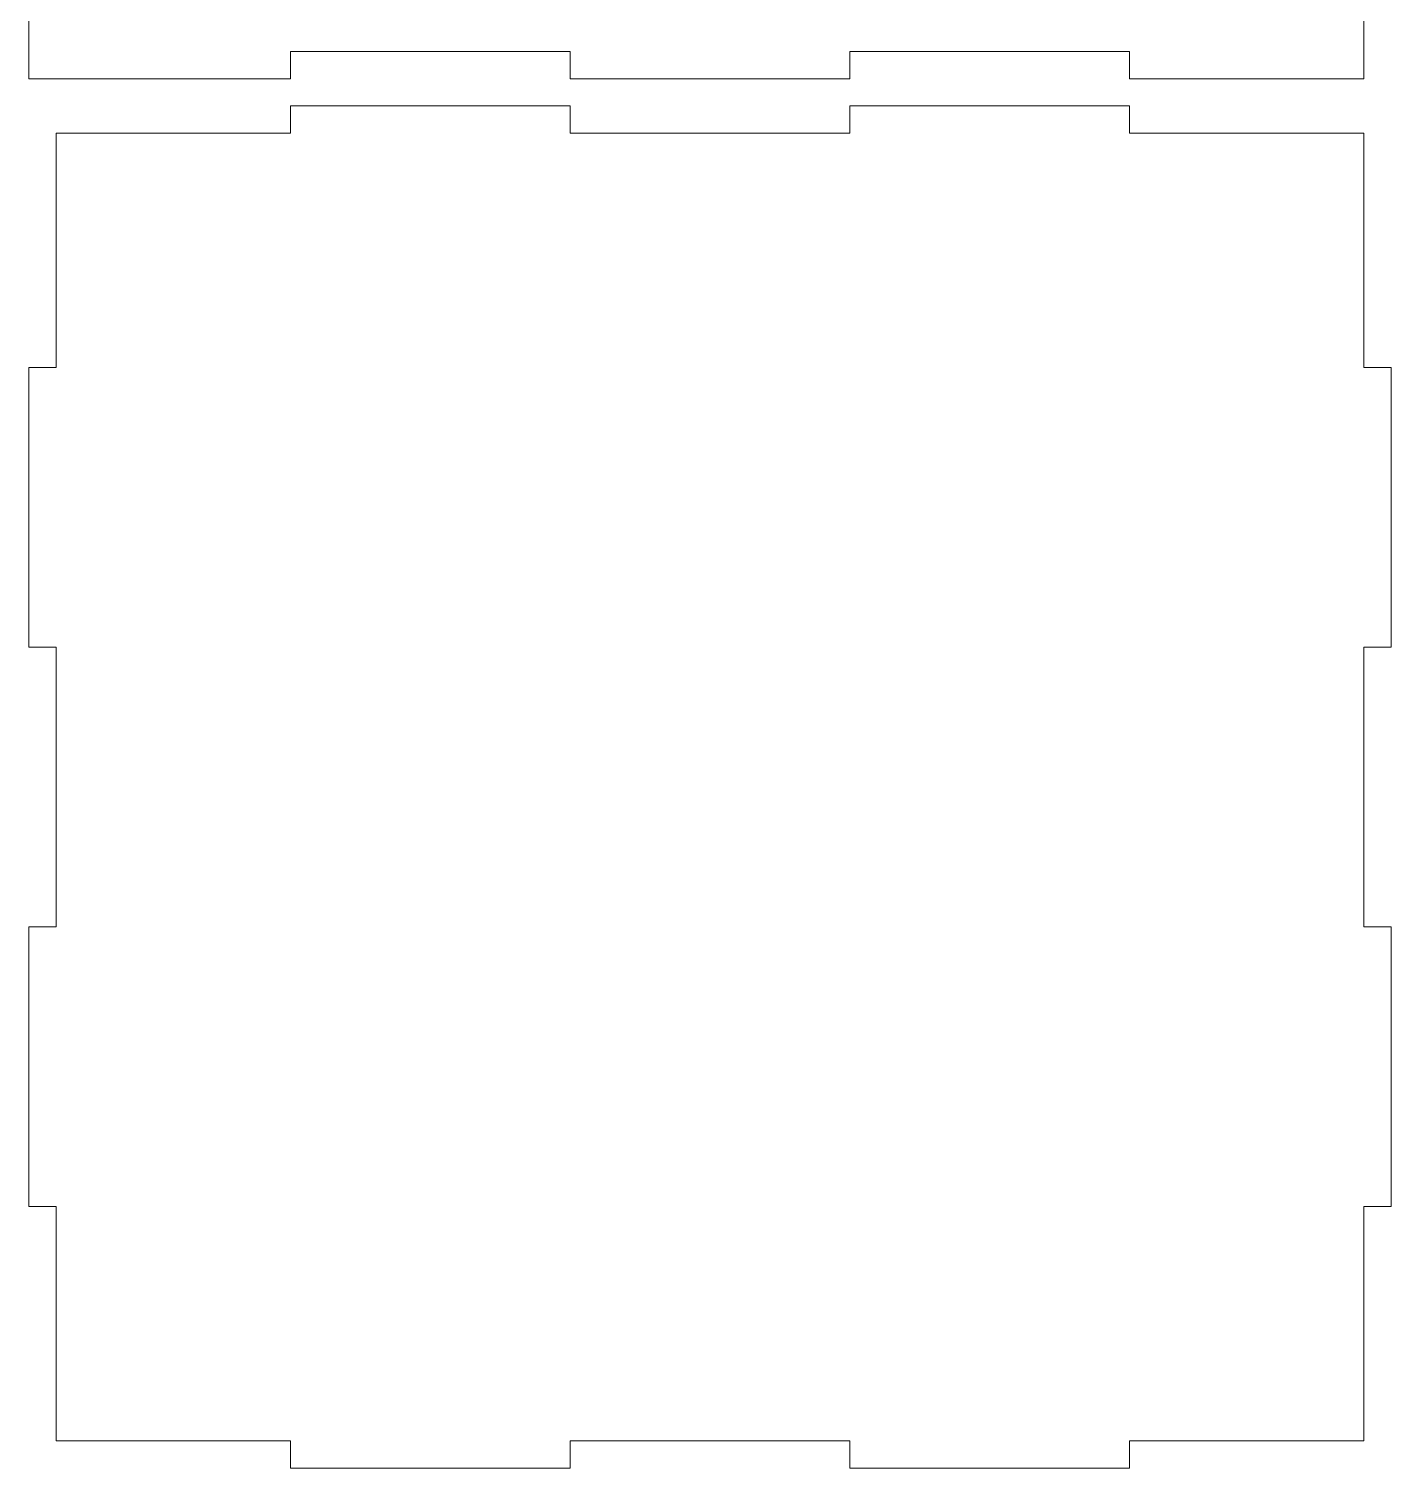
# Model space of a CAD drawing. Header units: millimetres. Extents: x -1324 to -1014, y -165 to 165.
# Drawn here: x -1164.2 to -1014.2, y -165 to -6.5 of the extents above; entities that cross this region are included whole.
import ezdxf

# ---------------------------------------------------------------- set-up
doc = ezdxf.new("R2010")
doc.units = ezdxf.units.MM
doc.header["$MEASUREMENT"] = 0
doc.layers.add('Camada 1', color=7, linetype='Continuous')

msp = doc.modelspace()

# ---------------------------------------------------------------- linework, layer by layer
at = {"layer": 'Camada 1', "color": 250, "lineweight": 20}
for points, knots in [([(-1164.2251, -12), (-1164.2251, -12), (-1135.4251, -12), (-1135.4251, -12), (-1135.4251, -12), (-1135.4251, -12), (-1135.4251, -9), (-1135.4251, -9), (-1135.4251, -9), (-1135.4251, -9), (-1104.6251, -9), (-1104.6251, -9), (-1104.6251, -9), (-1104.6251, -9), (-1104.6251, -12), (-1104.6251, -12), (-1104.6251, -12), (-1104.6251, -12), (-1073.8251, -12), (-1073.8251, -12), (-1073.8251, -12), (-1073.8251, -12), (-1073.8251, -9), (-1073.8251, -9), (-1073.8251, -9), (-1073.8251, -9), (-1043.0251, -9), (-1043.0251, -9), (-1043.0251, -9), (-1043.0251, -9), (-1043.0251, -12), (-1043.0251, -12), (-1043.0251, -12), (-1043.0251, -12), (-1017.2251, -12), (-1017.2251, -12), (-1017.2251, -12), (-1017.2251, -12), (-1017.2251, 7), (-1017.2251, 7), (-1017.2251, 7), (-1017.2251, 7), (-1014.2251, 7), (-1014.2251, 7), (-1014.2251, 7), (-1014.2251, 7), (-1014.2251, 26), (-1014.2251, 26), (-1014.2251, 26), (-1014.2251, 26), (-1017.2251, 26), (-1017.2251, 26), (-1017.2251, 26), (-1017.2251, 26), (-1017.2251, 45), (-1017.2251, 45), (-1017.2251, 45), (-1017.2251, 45), (-1164.2251, 45), (-1164.2251, 45), (-1164.2251, 45), (-1164.2251, 45), (-1164.2251, 26), (-1164.2251, 26), (-1164.2251, 26), (-1164.2251, 26), (-1161.2251, 26), (-1161.2251, 26), (-1161.2251, 26), (-1161.2251, 26), (-1161.2251, 7), (-1161.2251, 7), (-1161.2251, 7), (-1161.2251, 7), (-1164.2251, 7), (-1164.2251, 7), (-1164.2251, 7), (-1164.2251, 7), (-1164.2251, -12), (-1164.2251, -12)], [0, 0, 0, 0, 0.04761905, 0.04761905, 0.04761905, 0.04761905, 0.0952381, 0.0952381, 0.0952381, 0.0952381, 0.14285714, 0.14285714, 0.14285714, 0.14285714, 0.19047619, 0.19047619, 0.19047619, 0.19047619, 0.23809524, 0.23809524, 0.23809524, 0.23809524, 0.28571429, 0.28571429, 0.28571429, 0.28571429, 0.33333333, 0.33333333, 0.33333333, 0.33333333, 0.38095238, 0.38095238, 0.38095238, 0.38095238, 0.42857143, 0.42857143, 0.42857143, 0.42857143, 0.47619048, 0.47619048, 0.47619048, 0.47619048, 0.52380952, 0.52380952, 0.52380952, 0.52380952, 0.57142857, 0.57142857, 0.57142857, 0.57142857, 0.61904762, 0.61904762, 0.61904762, 0.61904762, 0.66666667, 0.66666667, 0.66666667, 0.66666667, 0.71428571, 0.71428571, 0.71428571, 0.71428571, 0.76190476, 0.76190476, 0.76190476, 0.76190476, 0.80952381, 0.80952381, 0.80952381, 0.80952381, 0.85714286, 0.85714286, 0.85714286, 0.85714286, 0.9047619, 0.9047619, 0.9047619, 0.9047619, 1, 1, 1, 1]), ([(-1161.2251, -18), (-1161.2251, -18), (-1135.4251, -18), (-1135.4251, -18), (-1135.4251, -18), (-1135.4251, -18), (-1135.4251, -15), (-1135.4251, -15), (-1135.4251, -15), (-1135.4251, -15), (-1104.6251, -15), (-1104.6251, -15), (-1104.6251, -15), (-1104.6251, -15), (-1104.6251, -18), (-1104.6251, -18), (-1104.6251, -18), (-1104.6251, -18), (-1073.8251, -18), (-1073.8251, -18), (-1073.8251, -18), (-1073.8251, -18), (-1073.8251, -15), (-1073.8251, -15), (-1073.8251, -15), (-1073.8251, -15), (-1043.0251, -15), (-1043.0251, -15), (-1043.0251, -15), (-1043.0251, -15), (-1043.0251, -18), (-1043.0251, -18), (-1043.0251, -18), (-1043.0251, -18), (-1017.2251, -18), (-1017.2251, -18), (-1017.2251, -18), (-1017.2251, -18), (-1017.2251, -43.8), (-1017.2251, -43.8), (-1017.2251, -43.8), (-1017.2251, -43.8), (-1014.2251, -43.8), (-1014.2251, -43.8), (-1014.2251, -43.8), (-1014.2251, -43.8), (-1014.2251, -74.6), (-1014.2251, -74.6), (-1014.2251, -74.6), (-1014.2251, -74.6), (-1017.2251, -74.6), (-1017.2251, -74.6), (-1017.2251, -74.6), (-1017.2251, -74.6), (-1017.2251, -105.4), (-1017.2251, -105.4), (-1017.2251, -105.4), (-1017.2251, -105.4), (-1014.2251, -105.4), (-1014.2251, -105.4), (-1014.2251, -105.4), (-1014.2251, -105.4), (-1014.2251, -136.2), (-1014.2251, -136.2), (-1014.2251, -136.2), (-1014.2251, -136.2), (-1017.2251, -136.2), (-1017.2251, -136.2), (-1017.2251, -136.2), (-1017.2251, -136.2), (-1017.2251, -162), (-1017.2251, -162), (-1017.2251, -162), (-1017.2251, -162), (-1043.0251, -162), (-1043.0251, -162), (-1043.0251, -162), (-1043.0251, -162), (-1043.0251, -165), (-1043.0251, -165), (-1043.0251, -165), (-1043.0251, -165), (-1073.8251, -165), (-1073.8251, -165), (-1073.8251, -165), (-1073.8251, -165), (-1073.8251, -162), (-1073.8251, -162), (-1073.8251, -162), (-1073.8251, -162), (-1104.6251, -162), (-1104.6251, -162), (-1104.6251, -162), (-1104.6251, -162), (-1104.6251, -165), (-1104.6251, -165), (-1104.6251, -165), (-1104.6251, -165), (-1135.4251, -165), (-1135.4251, -165), (-1135.4251, -165), (-1135.4251, -165), (-1135.4251, -162), (-1135.4251, -162), (-1135.4251, -162), (-1135.4251, -162), (-1161.2251, -162), (-1161.2251, -162), (-1161.2251, -162), (-1161.2251, -162), (-1161.2251, -136.2), (-1161.2251, -136.2), (-1161.2251, -136.2), (-1161.2251, -136.2), (-1164.2251, -136.2), (-1164.2251, -136.2), (-1164.2251, -136.2), (-1164.2251, -136.2), (-1164.2251, -105.4), (-1164.2251, -105.4), (-1164.2251, -105.4), (-1164.2251, -105.4), (-1161.2251, -105.4), (-1161.2251, -105.4), (-1161.2251, -105.4), (-1161.2251, -105.4), (-1161.2251, -74.6), (-1161.2251, -74.6), (-1161.2251, -74.6), (-1161.2251, -74.6), (-1164.2251, -74.6), (-1164.2251, -74.6), (-1164.2251, -74.6), (-1164.2251, -74.6), (-1164.2251, -43.8), (-1164.2251, -43.8), (-1164.2251, -43.8), (-1164.2251, -43.8), (-1161.2251, -43.8), (-1161.2251, -43.8), (-1161.2251, -43.8), (-1161.2251, -43.8), (-1161.2251, -18), (-1161.2251, -18)], [0, 0, 0, 0, 0.02702703, 0.02702703, 0.02702703, 0.02702703, 0.05405405, 0.05405405, 0.05405405, 0.05405405, 0.08108108, 0.08108108, 0.08108108, 0.08108108, 0.10810811, 0.10810811, 0.10810811, 0.10810811, 0.13513514, 0.13513514, 0.13513514, 0.13513514, 0.16216216, 0.16216216, 0.16216216, 0.16216216, 0.18918919, 0.18918919, 0.18918919, 0.18918919, 0.21621622, 0.21621622, 0.21621622, 0.21621622, 0.24324324, 0.24324324, 0.24324324, 0.24324324, 0.27027027, 0.27027027, 0.27027027, 0.27027027, 0.2972973, 0.2972973, 0.2972973, 0.2972973, 0.32432432, 0.32432432, 0.32432432, 0.32432432, 0.35135135, 0.35135135, 0.35135135, 0.35135135, 0.37837838, 0.37837838, 0.37837838, 0.37837838, 0.40540541, 0.40540541, 0.40540541, 0.40540541, 0.43243243, 0.43243243, 0.43243243, 0.43243243, 0.45945946, 0.45945946, 0.45945946, 0.45945946, 0.48648649, 0.48648649, 0.48648649, 0.48648649, 0.51351351, 0.51351351, 0.51351351, 0.51351351, 0.54054054, 0.54054054, 0.54054054, 0.54054054, 0.56756757, 0.56756757, 0.56756757, 0.56756757, 0.59459459, 0.59459459, 0.59459459, 0.59459459, 0.62162162, 0.62162162, 0.62162162, 0.62162162, 0.64864865, 0.64864865, 0.64864865, 0.64864865, 0.67567568, 0.67567568, 0.67567568, 0.67567568, 0.7027027, 0.7027027, 0.7027027, 0.7027027, 0.72972973, 0.72972973, 0.72972973, 0.72972973, 0.75675676, 0.75675676, 0.75675676, 0.75675676, 0.78378378, 0.78378378, 0.78378378, 0.78378378, 0.81081081, 0.81081081, 0.81081081, 0.81081081, 0.83783784, 0.83783784, 0.83783784, 0.83783784, 0.86486486, 0.86486486, 0.86486486, 0.86486486, 0.89189189, 0.89189189, 0.89189189, 0.89189189, 0.91891892, 0.91891892, 0.91891892, 0.91891892, 0.94594595, 0.94594595, 0.94594595, 0.94594595, 1, 1, 1, 1])]:
    msp.add_open_spline(points, degree=3, knots=knots, dxfattribs=at)

doc.saveas('drawing.dxf')
